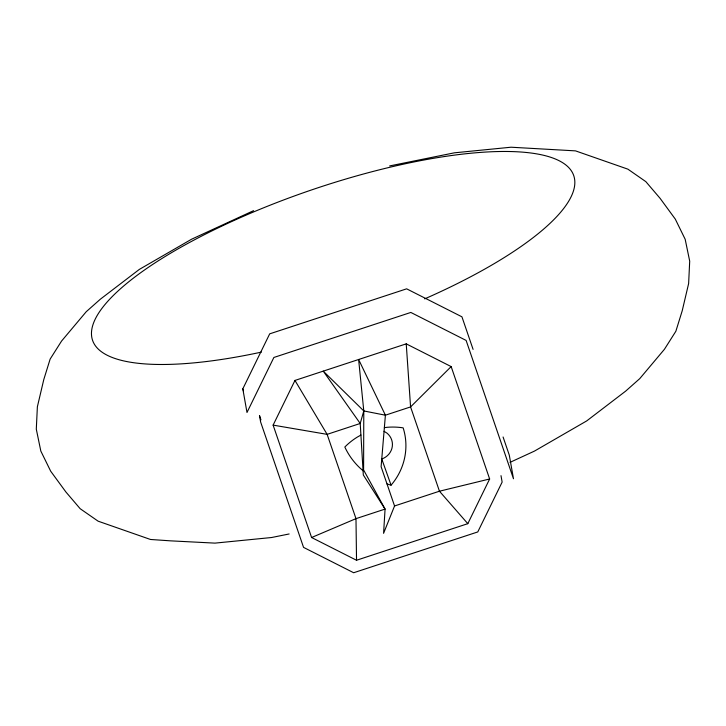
<?xml version="1.0" encoding="UTF-8"?>
<svg xmlns="http://www.w3.org/2000/svg" width="726" height="726" viewBox="0 0 726 726"><rect width="100%" height="100%" fill="white"/><g stroke="black" fill="none" stroke-linecap="round" stroke-linejoin="round"><path stroke-width="1.09" d="M273.121 425.118L327.127 434.357L360.214 423.476L323.242 371.131L363.79 410.943L363.59 469.94L385.07 509.089L383.582 533.329L394.554 505.968L381.114 466.709L385.397 415.199L358.626 359.497L363.79 410.943L360.214 423.476L363.318 474.967L385.07 509.089L355.985 518.645L311.599 537.512L273.121 425.118L294.965 380.433L406.233 343.852L451.164 366.594L489.642 478.978L467.807 523.673L356.53 560.254L311.599 537.512M503.082 436.988L509.298 455.148L513.482 478.761L466.119 340.43L410.825 312.443L273.874 357.464L246.994 412.468L242.811 388.855L269.691 333.851L406.642 288.83L461.936 316.826L473.089 349.387M451.164 366.594L410.58 406.914L385.397 415.199L363.79 410.943M360.913 435.065L357.183 437.17A65.286 62.608 -10.1 0 0 344.832 447.025A72.5 69.514 -10.1 0 0 359.615 467.68L363.064 470.747M253.583 210.658L191.564 239.226L139.301 269.428L100.369 299.185L86.24 311.708L61.574 341.048L50.139 359.089L43.787 379.553L37.371 406.787L36.3 429.175L40.828 451.082L50.702 471.228L65.903 491.992L80.169 508.708L98.119 521.177L150.491 539.472L170.338 540.834L214.95 543.121L271.569 537.521L289.139 533.973M510.033 462.353L534.436 451.109L586.699 420.917L625.63 391.151L639.76 378.627L664.426 349.297L675.861 331.256L682.213 310.792L688.629 283.548L689.7 261.16L685.172 239.262L675.298 219.107L660.097 198.343L645.831 181.636L627.881 169.158L575.509 150.872L511.05 147.215L454.431 152.814L389.653 165.927M394.554 505.968L439.448 491.212L489.642 478.978M384.363 427.641L387.239 427.287A65.286 62.608 -10.1 0 1 403.157 427.85A63.897 61.274 -10.1 0 1 391.069 485.177L387.022 483.952M384.063 431.308L387.058 433.186A15.781 15.128 -10.1 0 1 381.758 458.995L391.069 485.177M467.807 523.673L439.448 491.212L410.58 406.914L406.233 343.852M294.965 380.433L327.127 434.357L355.985 518.645L356.53 560.254M260.952 419.864L259.491 415.571L260.634 422.015L303.55 547.377L353.662 572.741L477.772 531.94L502.138 482.091L500.994 475.648M242.811 388.855L243.509 390.906M261.369 352.119A254.3 71.375 -18.9 0 1 133.012 278.43A254.3 71.375 -18.9 0 1 520.769 152.006A254.3 71.375 -18.9 0 1 424.701 298.867"/></g></svg>
